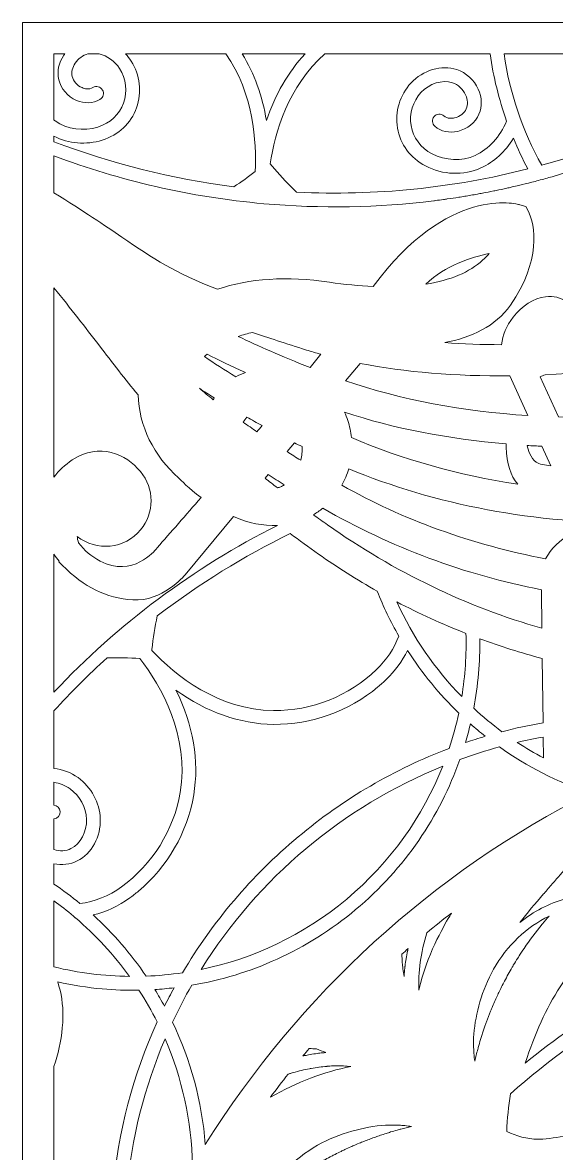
# Model space of a CAD drawing. Header units: millimetres. Extents: x -131 to 670, y -112 to 1620.
# Drawn here: x 284.9 to 387.1, y 1403.3 to 1619.6 of the extents above; entities that cross this region are included whole.
import ezdxf

# ---------------------------------------------------------------- set-up
doc = ezdxf.new("R2010")
doc.units = ezdxf.units.MM
doc.header["$MEASUREMENT"] = 0
doc.layers.add('Layer 3', color=7, linetype='Continuous')

msp = doc.modelspace()

# ---------------------------------------------------------------- linework, layer by layer
at = {"layer": 'Layer 3', "lineweight": 0}
msp.add_lwpolyline([(284.88, 1619.63), (284.88, 1058.4), (670.17, 1058.4), (670.17, 1619.63), (284.88, 1619.63)], dxfattribs=at)
for points, knots in [([(543.65, 1613.63), (543.65, 1613.63), (543.65, 1604.48), (543.65, 1604.48), (533.64, 1603.58), (522.19, 1601.48), (510.41, 1598.38), (509.46, 1600.77), (507.43, 1602.19), (505.34, 1603.37), (504.16, 1604.03), (503.3, 1604.73), (502.75, 1605.48), (502.43, 1605.89), (502.22, 1606.29), (502.12, 1606.71), (502.12, 1606.71), (501.74, 1608.23), (501.74, 1608.23), (501.74, 1608.23), (497.54, 1608.23), (497.54, 1608.23), (497.54, 1608.23), (497.54, 1594.63), (497.54, 1594.63), (483.61, 1590.16), (470.8, 1584.67), (461.27, 1579.1), (461.27, 1579.1), (450.64, 1597.41), (450.64, 1597.41), (450.64, 1597.41), (449.32, 1599.74), (449.32, 1599.74), (449.32, 1599.74), (448.6, 1600.95), (448.6, 1600.95), (448.6, 1600.95), (448.6, 1600.94), (448.6, 1600.94), (448.6, 1600.94), (444.49, 1608.09), (444.49, 1608.09), (444.49, 1608.09), (410.94, 1570.44), (410.94, 1570.44), (410.94, 1570.44), (415.07, 1563.34), (415.07, 1563.34), (415.07, 1563.34), (415.06, 1563.34), (415.06, 1563.34), (415.06, 1563.34), (415.86, 1561.96), (415.86, 1561.96), (407.59, 1560.24), (399.09, 1559.06), (390.53, 1558.46), (391.69, 1561.53), (391.16, 1564.56), (389.04, 1566.18), (387.93, 1567.04), (386.52, 1567.39), (384.97, 1567.18), (382.74, 1566.89), (380.42, 1565.42), (378.76, 1563.26), (377.52, 1561.65), (376.74, 1559.78), (376.56, 1557.99), (372.82, 1558.01), (369.19, 1558.15), (365.68, 1558.39), (370.75, 1559.36), (375.41, 1561.48), (378.26, 1565.57), (384.1, 1573.95), (383.1, 1580.92), (381.6, 1583.71), (381.6, 1583.71), (381.2, 1584.45), (381.2, 1584.45), (381.2, 1584.45), (380.05, 1584.78), (380.05, 1584.78), (379.49, 1584.95), (366.34, 1588.55), (351.96, 1569.12), (349.33, 1569.24), (346.53, 1569.52), (343.63, 1569.95), (335.55, 1571.14), (328.15, 1570.68), (322.18, 1568.6), (313.89, 1571.78), (310.1, 1574.35), (303.88, 1578.58), (300.61, 1580.81), (296.56, 1583.56), (290.88, 1587.04), (290.88, 1587.04), (290.88, 1594.12), (290.88, 1594.12), (303.5, 1589.38), (316.95, 1586.24), (331.03, 1584.98), (342.09, 1584), (352.98, 1584.22), (363.57, 1585.53), (363.67, 1585.55), (363.78, 1585.56), (363.89, 1585.57), (364.41, 1585.64), (364.93, 1585.71), (365.45, 1585.78), (365.69, 1585.81), (365.93, 1585.85), (366.17, 1585.88), (366.9, 1585.99), (367.64, 1586.1), (368.37, 1586.21), (368.75, 1586.27), (369.14, 1586.33), (369.53, 1586.4), (369.9, 1586.46), (370.28, 1586.52), (370.65, 1586.59), (371.08, 1586.66), (371.51, 1586.74), (371.94, 1586.82), (372.26, 1586.87), (372.57, 1586.93), (372.89, 1586.99), (373.62, 1587.13), (374.35, 1587.27), (375.08, 1587.42), (375.22, 1587.45), (375.36, 1587.48), (375.5, 1587.51), (376.19, 1587.65), (376.87, 1587.79), (377.55, 1587.94), (377.7, 1587.98), (377.84, 1588.01), (377.99, 1588.04), (379.66, 1588.42), (381.32, 1588.82), (382.97, 1589.25), (382.97, 1589.25), (382.97, 1589.25), (382.97, 1589.25), (383.86, 1589.48), (384.75, 1589.72), (385.63, 1589.96), (385.63, 1589.97), (385.62, 1589.97), (385.62, 1589.97), (388.87, 1590.88), (392.08, 1591.91), (395.26, 1593.03), (395.26, 1593.02), (395.26, 1593.01), (395.26, 1593.01), (396.12, 1593.31), (396.99, 1593.62), (397.85, 1593.94), (397.84, 1593.95), (397.84, 1593.96), (397.84, 1593.97), (410.68, 1598.79), (422.9, 1605.37), (434.19, 1613.63), (434.19, 1613.63), (543.65, 1613.63), (543.65, 1613.63)], [0, 0, 0, 0, 1, 1, 1, 2, 2, 2, 3, 3, 3, 4, 4, 4, 5, 5, 5, 6, 6, 6, 7, 7, 7, 8, 8, 8, 9, 9, 9, 10, 10, 10, 11, 11, 11, 12, 12, 12, 13, 13, 13, 14, 14, 14, 15, 15, 15, 16, 16, 16, 17, 17, 17, 18, 18, 18, 19, 19, 19, 20, 20, 20, 21, 21, 21, 22, 22, 22, 23, 23, 23, 24, 24, 24, 25, 25, 25, 26, 26, 26, 27, 27, 27, 28, 28, 28, 29, 29, 29, 30, 30, 30, 31, 31, 31, 32, 32, 32, 33, 33, 33, 34, 34, 34, 35, 35, 35, 36, 36, 36, 37, 37, 37, 38, 38, 38, 39, 39, 39, 40, 40, 40, 41, 41, 41, 42, 42, 42, 43, 43, 43, 44, 44, 44, 45, 45, 45, 46, 46, 46, 47, 47, 47, 48, 48, 48, 49, 49, 49, 50, 50, 50, 51, 51, 51, 52, 52, 52, 53, 53, 53, 54, 54, 54, 55, 55, 55, 56, 56, 56, 57, 57, 57, 58, 58, 58, 58]), ([(329.39, 1591.12), (328.07, 1590.1), (326.72, 1589.14), (325.33, 1588.23), (313.41, 1589.75), (301.87, 1592.65), (290.88, 1596.83), (290.88, 1596.83), (290.88, 1597.89), (290.88, 1597.89), (293.66, 1596.47), (297.07, 1596.16), (300.1, 1597.13), (303.27, 1598.15), (305.61, 1600.35), (306.69, 1603.34), (307.73, 1606.25), (307.35, 1609.66), (305.68, 1612.26), (305.36, 1612.76), (305, 1613.21), (304.6, 1613.63), (304.6, 1613.63), (323.77, 1613.63), (323.77, 1613.63), (329.13, 1606.03), (329.69, 1596.83), (329.39, 1591.12)], [0, 0, 0, 0, 1, 1, 1, 2, 2, 2, 3, 3, 3, 4, 4, 4, 5, 5, 5, 6, 6, 6, 7, 7, 7, 8, 8, 8, 9, 9, 9, 9]), ([(292.96, 1613.63), (292.9, 1613.55), (292.83, 1613.47), (292.78, 1613.39), (291.78, 1611.95), (291.43, 1610.28), (291.8, 1608.7), (292.18, 1607.01), (293.49, 1605.49), (295.21, 1604.75), (296.74, 1604.09), (298.37, 1604.15), (299.69, 1604.92), (300.32, 1605.29), (300.53, 1606.1), (300.16, 1606.73), (299.79, 1607.36), (298.98, 1607.57), (298.35, 1607.2), (297.56, 1606.74), (296.7, 1606.99), (296.26, 1607.18), (295.33, 1607.58), (294.57, 1608.43), (294.38, 1609.29), (294.18, 1610.14), (294.39, 1611.06), (294.95, 1611.89), (295.54, 1612.73), (296.44, 1613.37), (297.38, 1613.63), (297.38, 1613.63), (299.56, 1613.63), (299.56, 1613.63), (301.07, 1613.28), (302.53, 1612.26), (303.45, 1610.83), (304.68, 1608.91), (304.97, 1606.38), (304.2, 1604.24), (303.4, 1602.04), (301.66, 1600.41), (299.29, 1599.65), (296.55, 1598.78), (293.42, 1599.22), (291.13, 1600.81), (291.04, 1600.87), (290.96, 1600.94), (290.88, 1601), (290.88, 1601), (290.88, 1613.63), (290.88, 1613.63), (290.88, 1613.63), (292.96, 1613.63), (292.96, 1613.63)], [0, 0, 0, 0, 1, 1, 1, 2, 2, 2, 3, 3, 3, 4, 4, 4, 5, 5, 5, 6, 6, 6, 7, 7, 7, 8, 8, 8, 9, 9, 9, 10, 10, 10, 11, 11, 11, 12, 12, 12, 13, 13, 13, 14, 14, 14, 15, 15, 15, 16, 16, 16, 17, 17, 17, 18, 18, 18, 18]), ([(338.95, 1613.63), (335.72, 1610.17), (333.21, 1605.85), (331.54, 1600.87), (330.77, 1605.61), (329.21, 1609.92), (326.93, 1613.63), (326.93, 1613.63), (338.95, 1613.63), (338.95, 1613.63)], [0, 0, 0, 0, 1, 1, 1, 2, 2, 2, 3, 3, 3, 3]), ([(342.73, 1613.63), (342.73, 1613.63), (374.36, 1613.63), (374.36, 1613.63), (374.99, 1609.24), (376.05, 1604.94), (377.53, 1600.79), (376.29, 1597.82), (374.1, 1595.4), (371.5, 1594.22), (368.96, 1593.06), (365.8, 1593.18), (363.26, 1594.52), (361.06, 1595.69), (359.63, 1597.6), (359.24, 1599.91), (358.86, 1602.16), (359.59, 1604.59), (361.14, 1606.26), (362.75, 1607.99), (365.23, 1608.75), (367.18, 1608.11), (368.24, 1607.77), (369.2, 1606.88), (369.69, 1605.79), (370.1, 1604.88), (370.14, 1603.94), (369.8, 1603.13), (369.45, 1602.32), (368.56, 1601.62), (367.57, 1601.39), (367.1, 1601.28), (366.22, 1601.19), (365.52, 1601.79), (364.96, 1602.26), (364.13, 1602.2), (363.65, 1601.64), (363.18, 1601.09), (363.24, 1600.25), (363.8, 1599.78), (364.96, 1598.79), (366.55, 1598.44), (368.17, 1598.82), (370, 1599.24), (371.55, 1600.5), (372.23, 1602.1), (372.87, 1603.59), (372.82, 1605.29), (372.1, 1606.89), (371.3, 1608.65), (369.77, 1610.05), (368, 1610.63), (365.06, 1611.59), (361.52, 1610.56), (359.21, 1608.06), (357.1, 1605.8), (356.12, 1602.51), (356.63, 1599.46), (357.16, 1596.33), (359.08, 1593.75), (362.02, 1592.19), (365.27, 1590.46), (369.32, 1590.32), (372.59, 1591.81), (375.13, 1592.96), (377.28, 1594.96), (378.82, 1597.49), (379.65, 1595.5), (380.58, 1593.55), (381.61, 1591.64), (367.31, 1587.98), (352.42, 1586.45), (337.33, 1587.18), (335.85, 1588.58), (334.44, 1590.06), (333.11, 1591.63), (333.11, 1591.63), (332.28, 1592.59), (332.28, 1592.59), (333.18, 1598.59), (335.71, 1607.45), (342.73, 1613.63)], [0, 0, 0, 0, 1, 1, 1, 2, 2, 2, 3, 3, 3, 4, 4, 4, 5, 5, 5, 6, 6, 6, 7, 7, 7, 8, 8, 8, 9, 9, 9, 10, 10, 10, 11, 11, 11, 12, 12, 12, 13, 13, 13, 14, 14, 14, 15, 15, 15, 16, 16, 16, 17, 17, 17, 18, 18, 18, 19, 19, 19, 20, 20, 20, 21, 21, 21, 22, 22, 22, 23, 23, 23, 24, 24, 24, 25, 25, 25, 26, 26, 26, 27, 27, 27, 27]), ([(390.33, 1613.63), (392.73, 1608.01), (394.33, 1602), (395.02, 1595.76), (391.47, 1594.48), (387.88, 1593.34), (384.24, 1592.34), (380.57, 1598.97), (378.14, 1606.16), (377.03, 1613.63), (377.03, 1613.63), (390.33, 1613.63), (390.33, 1613.63)], [0, 0, 0, 0, 1, 1, 1, 2, 2, 2, 3, 3, 3, 4, 4, 4, 4]), ([(362.06, 1569.58), (365.75, 1573.16), (370.84, 1574.76), (374.2, 1575.46), (373.82, 1575), (373.4, 1574.56), (372.94, 1574.15), (370.42, 1571.86), (366.77, 1570.33), (362.06, 1569.58)], [0, 0, 0, 0, 1, 1, 1, 2, 2, 2, 3, 3, 3, 3]), ([(319.03, 1528.77), (316.14, 1525.42), (313.19, 1522.03), (310.64, 1519.14), (310.64, 1519.14), (310.43, 1518.89), (310.43, 1518.89), (310.25, 1518.66), (305.94, 1513.31), (299.71, 1516.6), (298.03, 1517.48), (296.64, 1518.65), (295.59, 1520.06), (295.44, 1520.49), (295.35, 1520.91), (295.32, 1521.32), (299.02, 1518.36), (304.44, 1518.91), (307.47, 1522.57), (310.15, 1525.81), (310.13, 1530.49), (307.43, 1533.71), (304.76, 1537.14), (299.54, 1539.3), (294.39, 1535.95), (292.98, 1535.03), (291.8, 1533.92), (290.88, 1532.66), (290.88, 1532.66), (290.88, 1568.9), (290.88, 1568.9), (294.17, 1564.81), (296.93, 1561.22), (299.47, 1557.94), (302.16, 1554.43), (304.51, 1551.39), (306.98, 1548.4), (307.15, 1542.48), (309.97, 1536.71), (314.74, 1532.51), (315.12, 1532.11), (316.69, 1530.51), (319.03, 1528.77)], [0, 0, 0, 0, 1, 1, 1, 2, 2, 2, 3, 3, 3, 4, 4, 4, 5, 5, 5, 6, 6, 6, 7, 7, 7, 8, 8, 8, 9, 9, 9, 10, 10, 10, 11, 11, 11, 12, 12, 12, 13, 13, 13, 14, 14, 14, 14]), ([(535.56, 1549.51), (535.41, 1550.48), (535.05, 1551.37), (534.48, 1552.12), (532, 1555.42), (526.52, 1555.35), (522.02, 1551.96), (520.51, 1550.83), (519.29, 1549.44), (518.45, 1547.93), (515.9, 1547.55), (513.34, 1547.11), (510.81, 1546.61), (510.62, 1547.23), (510.33, 1547.79), (509.95, 1548.3), (507.47, 1551.6), (501.99, 1551.52), (497.49, 1548.14), (495.29, 1546.48), (493.69, 1544.28), (493.04, 1542.03), (482.65, 1538.69), (472.93, 1534.37), (464.12, 1529.18), (446.09, 1518.54), (424.6, 1513.63), (401.89, 1514.93), (402.65, 1516.81), (402.61, 1518.7), (401.74, 1520.29), (399.82, 1523.77), (394.61, 1524.45), (389.87, 1521.85), (387.7, 1520.65), (385.97, 1518.93), (385, 1517.02), (371.01, 1519.68), (357.56, 1524.53), (346, 1531.11), (346.55, 1532.11), (346.99, 1533.17), (347.31, 1534.27), (363.69, 1527.38), (383.29, 1523.7), (402.71, 1523.89), (425.87, 1524.13), (447.55, 1529.85), (465.42, 1540.42), (482.6, 1550.6), (504.26, 1557.83), (526.39, 1560.77), (544.11, 1563.13), (561.15, 1562.66), (576.52, 1559.46), (575.99, 1559.07), (575.48, 1558.59), (575, 1558.03), (573.01, 1555.68), (572.49, 1552.84), (573.84, 1551.69), (575, 1550.7), (577.14, 1551.26), (578.98, 1552.89), (578.98, 1552.89), (582.56, 1549.85), (582.56, 1549.85), (580.18, 1547.09), (578.54, 1545.28), (577.99, 1544.87), (564.64, 1548.47), (550.26, 1550.06), (535.56, 1549.51)], [0, 0, 0, 0, 1, 1, 1, 2, 2, 2, 3, 3, 3, 4, 4, 4, 5, 5, 5, 6, 6, 6, 7, 7, 7, 8, 8, 8, 9, 9, 9, 10, 10, 10, 11, 11, 11, 12, 12, 12, 13, 13, 13, 14, 14, 14, 15, 15, 15, 16, 16, 16, 17, 17, 17, 18, 18, 18, 19, 19, 19, 20, 20, 20, 21, 21, 21, 22, 22, 22, 23, 23, 23, 24, 24, 24, 24]), ([(339.91, 1553.61), (334.39, 1555.82), (329.95, 1557.74), (326.17, 1559.57), (327.06, 1559.89), (327.97, 1560.14), (328.9, 1560.34), (331.84, 1559.34), (335.22, 1558.24), (339.23, 1556.98), (340.11, 1556.7), (341.03, 1556.43), (341.97, 1556.17), (341.29, 1555.32), (340.6, 1554.47), (339.91, 1553.61)], [0, 0, 0, 0, 1, 1, 1, 2, 2, 2, 3, 3, 3, 4, 4, 4, 5, 5, 5, 5]), ([(327.52, 1552.68), (326.92, 1552.47), (326.3, 1552.2), (325.68, 1551.86), (323.5, 1553.18), (321.53, 1554.46), (319.7, 1555.73), (319.86, 1555.89), (320.04, 1556.04), (320.21, 1556.19), (322.39, 1555.06), (324.8, 1553.9), (327.52, 1552.68)], [0, 0, 0, 0, 1, 1, 1, 2, 2, 2, 3, 3, 3, 4, 4, 4, 4]), ([(424.12, 1547.73), (412.22, 1545.08), (399.88, 1543.89), (387.43, 1544.19), (387.43, 1544.19), (383.94, 1551.87), (383.94, 1551.87), (384.27, 1551.97), (384.59, 1552.1), (384.91, 1552.25), (396.17, 1552.8), (407.57, 1554.35), (418.82, 1556.87), (418.82, 1556.87), (424.12, 1547.73), (424.12, 1547.73)], [0, 0, 0, 0, 1, 1, 1, 2, 2, 2, 3, 3, 3, 4, 4, 4, 5, 5, 5, 5]), ([(346.7, 1551.07), (346.7, 1551.07), (349.47, 1554.42), (349.47, 1554.42), (358.13, 1552.72), (367.78, 1551.92), (378.17, 1552.05), (378.17, 1552.05), (381.62, 1544.44), (381.62, 1544.44), (369.27, 1545.21), (357.26, 1547.49), (346.7, 1551.07)], [0, 0, 0, 0, 1, 1, 1, 2, 2, 2, 3, 3, 3, 4, 4, 4, 4]), ([(321.57, 1547.81), (321.51, 1547.69), (321.44, 1547.58), (321.38, 1547.46), (320.46, 1548.19), (319.58, 1548.92), (318.71, 1549.65), (319.63, 1549.04), (320.58, 1548.43), (321.57, 1547.81)], [0, 0, 0, 0, 1, 1, 1, 2, 2, 2, 3, 3, 3, 3]), ([(377.44, 1539), (377.44, 1539), (377.46, 1538.36), (377.46, 1538.36), (377.57, 1535.25), (378.29, 1532.93), (379.65, 1531.31), (368.29, 1533.03), (357.41, 1536.07), (347.84, 1540.24), (347.78, 1540.78), (347.69, 1541.32), (347.58, 1541.84), (347.34, 1542.98), (346.97, 1544.06), (346.49, 1545.07), (355.82, 1542.01), (366.36, 1539.95), (377.44, 1539)], [0, 0, 0, 0, 1, 1, 1, 2, 2, 2, 3, 3, 3, 4, 4, 4, 5, 5, 5, 6, 6, 6, 6]), ([(327.12, 1543.15), (327.31, 1543.49), (327.54, 1543.81), (327.81, 1544.12), (328.74, 1543.6), (329.72, 1543.06), (330.73, 1542.51), (330.4, 1542.11), (330.07, 1541.72), (329.74, 1541.33), (328.84, 1541.94), (327.96, 1542.56), (327.12, 1543.15)], [0, 0, 0, 0, 1, 1, 1, 2, 2, 2, 3, 3, 3, 4, 4, 4, 4]), ([(335.49, 1537.53), (335.49, 1537.53), (336.91, 1539.24), (336.91, 1539.24), (337.39, 1538.99), (337.88, 1538.74), (338.37, 1538.49), (338.44, 1537.62), (338.35, 1536.74), (338.12, 1535.87), (337.22, 1536.43), (336.34, 1536.99), (335.49, 1537.53)], [0, 0, 0, 0, 1, 1, 1, 2, 2, 2, 3, 3, 3, 4, 4, 4, 4]), ([(384.29, 1538.57), (384.29, 1538.57), (385.98, 1534.83), (385.98, 1534.83), (384.89, 1534.96), (383.73, 1535.12), (383.18, 1535.51), (382.16, 1536.22), (381.6, 1537.99), (381.44, 1538.71), (382.39, 1538.66), (383.34, 1538.61), (384.29, 1538.57)], [0, 0, 0, 0, 1, 1, 1, 2, 2, 2, 3, 3, 3, 4, 4, 4, 4]), ([(334.29, 1530.78), (334.09, 1530.71), (333.87, 1530.66), (333.65, 1530.61), (332.84, 1531.23), (332.06, 1531.85), (331.3, 1532.46), (331.3, 1532.46), (331.87, 1533.15), (331.87, 1533.15), (332.86, 1532.5), (333.9, 1531.84), (334.97, 1531.16), (334.75, 1531.02), (334.53, 1530.89), (334.29, 1530.78)], [0, 0, 0, 0, 1, 1, 1, 2, 2, 2, 3, 3, 3, 4, 4, 4, 5, 5, 5, 5]), ([(343.24, 1523.53), (342.33, 1524.17), (341.43, 1524.82), (340.54, 1525.45), (341.16, 1525.82), (341.76, 1526.24), (342.32, 1526.7), (355.24, 1519.27), (369.68, 1513.89), (384.18, 1511.11), (384.18, 1511.11), (384.28, 1503.75), (384.28, 1503.75), (370.09, 1507.74), (355.93, 1514.56), (343.24, 1523.53)], [0, 0, 0, 0, 1, 1, 1, 2, 2, 2, 3, 3, 3, 4, 4, 4, 5, 5, 5, 5]), ([(292.47, 1515.8), (296.74, 1511.52), (300.78, 1509.54), (306, 1509.17), (311.54, 1508.79), (315.8, 1513.74), (315.99, 1513.96), (315.99, 1513.96), (325.22, 1525.12), (325.22, 1525.12), (328.12, 1523.86), (330.94, 1523.29), (333.64, 1523.41), (317.61, 1515.36), (303.13, 1504.54), (290.88, 1491.52), (290.88, 1491.52), (290.88, 1517.9), (290.88, 1517.9), (291.18, 1517.44), (291.51, 1516.99), (291.87, 1516.55), (291.87, 1516.55), (291.8, 1516.47), (291.8, 1516.47), (291.8, 1516.47), (292.47, 1515.8), (292.47, 1515.8)], [0, 0, 0, 0, 1, 1, 1, 2, 2, 2, 3, 3, 3, 4, 4, 4, 5, 5, 5, 6, 6, 6, 7, 7, 7, 8, 8, 8, 9, 9, 9, 9]), ([(336.1, 1521.85), (337.83, 1520.58), (339.64, 1519.27), (341.53, 1517.93), (345.11, 1515.39), (348.87, 1513.02), (352.76, 1510.83), (353.94, 1507.86), (355.32, 1505), (356.89, 1502.25), (356.03, 1499.92), (354.58, 1497.71), (352.62, 1495.82), (347.38, 1490.77), (340.2, 1487.92), (332.92, 1488), (322.29, 1488.11), (314.18, 1494.66), (309.62, 1499.5), (309.62, 1499.5), (309.64, 1499.68), (309.64, 1499.68), (309.87, 1501.85), (310.21, 1503.99), (310.65, 1506.09), (318.67, 1512.24), (327.2, 1517.5), (336.1, 1521.85)], [0, 0, 0, 0, 1, 1, 1, 2, 2, 2, 3, 3, 3, 4, 4, 4, 5, 5, 5, 6, 6, 6, 7, 7, 7, 8, 8, 8, 9, 9, 9, 9]), ([(368.95, 1490.65), (363.81, 1495.92), (359.58, 1502.06), (356.5, 1508.79), (360.78, 1506.55), (365.21, 1504.54), (369.74, 1502.76), (369.86, 1498.71), (369.6, 1494.65), (368.95, 1490.65)], [0, 0, 0, 0, 1, 1, 1, 2, 2, 2, 3, 3, 3, 3]), ([(376.64, 1483.95), (374.76, 1485.34), (372.95, 1486.84), (371.24, 1488.42), (372.07, 1492.81), (372.46, 1497.28), (372.4, 1501.74), (376.33, 1500.29), (380.32, 1499.02), (384.35, 1497.94), (384.35, 1497.94), (384.51, 1485.64), (384.51, 1485.64), (381.86, 1485.18), (379.24, 1484.62), (376.64, 1483.95)], [0, 0, 0, 0, 1, 1, 1, 2, 2, 2, 3, 3, 3, 4, 4, 4, 5, 5, 5, 5]), ([(298.39, 1448.87), (300.83, 1449.47), (303.21, 1450.56), (305.38, 1452.13), (305.96, 1452.54), (306.51, 1452.97), (307.05, 1453.43), (312.61, 1458.07), (316.43, 1464.68), (317.63, 1471.84), (318.73, 1478.36), (317.53, 1485.25), (314.23, 1491.91), (320.07, 1487.71), (326.46, 1485.42), (332.89, 1485.35), (340.16, 1485.27), (347.33, 1487.86), (352.89, 1492.51), (353.43, 1492.96), (353.95, 1493.43), (354.46, 1493.92), (356.18, 1495.58), (357.57, 1497.47), (358.57, 1499.48), (361.36, 1495.12), (364.65, 1491.11), (368.36, 1487.51), (367.87, 1485.22), (367.25, 1482.96), (366.51, 1480.73), (356.13, 1476.81), (346.37, 1471.14), (337.6, 1463.81), (328.67, 1456.35), (321.25, 1447.56), (315.51, 1437.82), (313.19, 1437.48), (310.86, 1437.25), (308.53, 1437.16), (305.62, 1441.44), (302.21, 1445.37), (298.39, 1448.87)], [0, 0, 0, 0, 1, 1, 1, 2, 2, 2, 3, 3, 3, 4, 4, 4, 5, 5, 5, 6, 6, 6, 7, 7, 7, 8, 8, 8, 9, 9, 9, 10, 10, 10, 11, 11, 11, 12, 12, 12, 13, 13, 13, 14, 14, 14, 14]), ([(295.34, 1459.23), (298.1, 1460.63), (299.88, 1463.86), (299.75, 1467.26), (299.64, 1470.34), (298.01, 1473.37), (295.49, 1475.16), (294.09, 1476.15), (292.52, 1476.74), (290.88, 1476.93), (290.88, 1476.93), (290.88, 1487.93), (290.88, 1487.93), (294.09, 1491.45), (297.47, 1494.83), (301.04, 1498.07), (303.13, 1498.13), (305.23, 1498.09), (307.33, 1497.93), (311.34, 1492.7), (316.87, 1483.21), (315.03, 1472.28), (313.81, 1465.1), (309.73, 1458.54), (303.83, 1454.28), (301.36, 1452.49), (298.61, 1451.4), (295.85, 1451.07), (294.26, 1452.39), (292.6, 1453.64), (290.88, 1454.8), (290.88, 1454.8), (290.88, 1458.67), (290.88, 1458.67), (292.4, 1458.36), (294.01, 1458.55), (295.34, 1459.23)], [0, 0, 0, 0, 1, 1, 1, 2, 2, 2, 3, 3, 3, 4, 4, 4, 5, 5, 5, 6, 6, 6, 7, 7, 7, 8, 8, 8, 9, 9, 9, 10, 10, 10, 11, 11, 11, 12, 12, 12, 12]), ([(370.6, 1485.43), (371.53, 1484.62), (372.48, 1483.82), (373.45, 1483.06), (372.17, 1482.68), (370.9, 1482.28), (369.64, 1481.85), (369.99, 1483.04), (370.32, 1484.23), (370.6, 1485.43)], [0, 0, 0, 0, 1, 1, 1, 2, 2, 2, 3, 3, 3, 3]), ([(379.58, 1481.9), (381.22, 1482.28), (382.88, 1482.62), (384.55, 1482.92), (384.55, 1482.92), (384.6, 1478.92), (384.6, 1478.92), (382.88, 1479.84), (381.2, 1480.83), (379.58, 1481.9)], [0, 0, 0, 0, 1, 1, 1, 2, 2, 2, 3, 3, 3, 3]), ([(393.52, 1472.22), (363.27, 1456.88), (337.95, 1433.78), (319.85, 1404.96), (319.21, 1413.24), (317.03, 1421.16), (313.58, 1428.39), (314.7, 1430.79), (315.93, 1433.13), (317.24, 1435.42), (328.44, 1437.32), (339.3, 1442.1), (348.63, 1449.9), (358.07, 1457.8), (364.75, 1467.78), (368.58, 1478.61), (371.07, 1479.52), (373.59, 1480.33), (376.16, 1481.03), (381.41, 1477.3), (387.25, 1474.31), (393.52, 1472.22)], [0, 0, 0, 0, 1, 1, 1, 2, 2, 2, 3, 3, 3, 4, 4, 4, 5, 5, 5, 6, 6, 6, 7, 7, 7, 7]), ([(365.29, 1477.35), (361.52, 1467.78), (355.37, 1458.99), (346.93, 1451.93), (338.6, 1444.97), (329.01, 1440.51), (319.06, 1438.45), (329.96, 1455.94), (346.2, 1469.61), (365.29, 1477.35)], [0, 0, 0, 0, 1, 1, 1, 2, 2, 2, 3, 3, 3, 3]), ([(290.88, 1469.87), (290.88, 1469.87), (290.88, 1474.26), (290.88, 1474.26), (291.98, 1474.09), (293.02, 1473.67), (293.96, 1473), (295.82, 1471.68), (297.03, 1469.44), (297.11, 1467.16), (297.19, 1464.81), (295.97, 1462.51), (294.14, 1461.58), (293.2, 1461.1), (291.96, 1461.04), (290.88, 1461.4), (290.88, 1461.4), (290.88, 1467.24), (290.88, 1467.24), (291.59, 1467.31), (292.12, 1467.94), (292.07, 1468.66), (292.02, 1469.3), (291.5, 1469.8), (290.88, 1469.87)], [0, 0, 0, 0, 1, 1, 1, 2, 2, 2, 3, 3, 3, 4, 4, 4, 5, 5, 5, 6, 6, 6, 7, 7, 7, 8, 8, 8, 8]), ([(397.08, 1458.95), (397.08, 1458.95), (397.08, 1458.95), (397.08, 1458.94), (396.26, 1458.36), (395.44, 1457.77), (394.64, 1457.15), (394.57, 1457.09), (394.5, 1457.03), (394.42, 1456.97), (394.1, 1456.72), (393.77, 1456.46), (393.45, 1456.2), (393.04, 1455.87), (392.64, 1455.54), (392.24, 1455.2), (391.63, 1454.68), (391.03, 1454.15), (390.45, 1453.6), (389.87, 1453.07), (389.3, 1452.52), (388.74, 1451.97), (388.74, 1451.97), (388.73, 1451.96), (388.73, 1451.96), (385.65, 1451.1), (382.7, 1449.56), (380.08, 1447.46), (380.08, 1447.46), (380.08, 1447.46), (380.08, 1447.46), (381.46, 1449.24), (383, 1451.06), (384.61, 1452.92), (384.61, 1452.92), (384.69, 1453.01), (384.69, 1453.01), (385.21, 1453.61), (385.74, 1454.21), (386.27, 1454.82), (386.27, 1454.83), (386.28, 1454.84), (386.28, 1454.84), (386.82, 1455.46), (387.36, 1456.08), (387.9, 1456.7), (388.01, 1456.83), (388.11, 1456.95), (388.22, 1457.07), (388.8, 1457.74), (389.37, 1458.41), (389.94, 1459.08), (392.32, 1459.42), (394.74, 1459.38), (397.08, 1458.95)], [0, 0, 0, 0, 1, 1, 1, 2, 2, 2, 3, 3, 3, 4, 4, 4, 5, 5, 5, 6, 6, 6, 7, 7, 7, 8, 8, 8, 9, 9, 9, 10, 10, 10, 11, 11, 11, 12, 12, 12, 13, 13, 13, 14, 14, 14, 15, 15, 15, 16, 16, 16, 17, 17, 17, 18, 18, 18, 18]), ([(294.62, 1448.67), (294.71, 1448.56), (294.81, 1448.45), (294.91, 1448.34), (294.94, 1448.34), (294.96, 1448.35), (294.99, 1448.35), (298.87, 1445.03), (302.35, 1441.25), (305.33, 1437.12), (300.47, 1437.18), (295.61, 1437.79), (290.88, 1438.94), (290.88, 1438.94), (290.88, 1451.58), (290.88, 1451.58), (292.16, 1450.65), (293.41, 1449.68), (294.62, 1448.67)], [0, 0, 0, 0, 1, 1, 1, 2, 2, 2, 3, 3, 3, 4, 4, 4, 5, 5, 5, 6, 6, 6, 6]), ([(362.26, 1445.47), (363.82, 1446.76), (365.39, 1448.02), (366.99, 1449.25), (366.87, 1449.05), (366.75, 1448.86), (366.63, 1448.66), (365.27, 1446.35), (362.34, 1441.38), (360.72, 1434.47), (360.59, 1437.88), (361.06, 1441.66), (362.26, 1445.47)], [0, 0, 0, 0, 1, 1, 1, 2, 2, 2, 3, 3, 3, 4, 4, 4, 4]), ([(385.65, 1448.67), (385.65, 1448.67), (385.65, 1448.67), (385.65, 1448.67), (385.22, 1448.19), (384.81, 1447.7), (384.4, 1447.2), (384.38, 1447.18), (384.36, 1447.15), (384.34, 1447.13), (383.12, 1445.63), (381.96, 1444.08), (380.87, 1442.48), (380.87, 1442.48), (380.87, 1442.47), (380.86, 1442.47), (380.54, 1441.99), (380.23, 1441.51), (379.92, 1441.03), (379.83, 1440.89), (379.75, 1440.76), (379.66, 1440.63), (379.37, 1440.16), (379.09, 1439.7), (378.81, 1439.24), (378.74, 1439.11), (378.66, 1438.98), (378.59, 1438.86), (378.08, 1437.98), (377.59, 1437.1), (377.12, 1436.2), (377.03, 1436.03), (376.94, 1435.85), (376.85, 1435.68), (376.65, 1435.3), (376.46, 1434.91), (376.28, 1434.53), (376.13, 1434.22), (375.98, 1433.91), (375.83, 1433.6), (375.67, 1433.25), (375.51, 1432.89), (375.35, 1432.53), (375.18, 1432.15), (375.01, 1431.77), (374.85, 1431.39), (374.72, 1431.08), (374.59, 1430.78), (374.47, 1430.47), (374.2, 1429.8), (373.94, 1429.13), (373.69, 1428.45), (373.61, 1428.23), (373.53, 1428), (373.45, 1427.78), (373.27, 1427.26), (373.09, 1426.75), (372.92, 1426.23), (372.83, 1425.97), (372.75, 1425.7), (372.67, 1425.44), (372.51, 1424.92), (372.35, 1424.4), (372.2, 1423.88), (372.14, 1423.65), (372.07, 1423.41), (372, 1423.18), (371.8, 1422.43), (371.6, 1421.67), (371.42, 1420.91), (371.42, 1420.92), (371.42, 1420.93), (371.42, 1420.94), (371.37, 1421.36), (371.32, 1421.78), (371.29, 1422.2), (371.29, 1422.25), (371.28, 1422.3), (371.28, 1422.35), (371.25, 1422.73), (371.23, 1423.11), (371.21, 1423.49), (371.21, 1423.51), (371.21, 1423.52), (371.21, 1423.54), (371.18, 1424.38), (371.19, 1425.22), (371.23, 1426.06), (371.23, 1426.06), (371.23, 1426.06), (371.23, 1426.06), (371.64, 1430.07), (372.73, 1434.4), (375.03, 1438.49), (377.56, 1443.01), (381.36, 1446.57), (385.65, 1448.67)], [0, 0, 0, 0, 1, 1, 1, 2, 2, 2, 3, 3, 3, 4, 4, 4, 5, 5, 5, 6, 6, 6, 7, 7, 7, 8, 8, 8, 9, 9, 9, 10, 10, 10, 11, 11, 11, 12, 12, 12, 13, 13, 13, 14, 14, 14, 15, 15, 15, 16, 16, 16, 17, 17, 17, 18, 18, 18, 19, 19, 19, 20, 20, 20, 21, 21, 21, 22, 22, 22, 23, 23, 23, 24, 24, 24, 25, 25, 25, 26, 26, 26, 27, 27, 27, 28, 28, 28, 29, 29, 29, 30, 30, 30, 31, 31, 31, 32, 32, 32, 32]), ([(398.43, 1443.19), (398.67, 1443.2), (398.92, 1443.2), (399.17, 1443.18), (401.12, 1443.08), (402.86, 1442.04), (403.6, 1440.53), (404.12, 1439.47), (404.14, 1438.14), (403.65, 1437.07), (403.15, 1435.99), (402.14, 1435.14), (400.99, 1434.84), (400.71, 1434.77), (400.43, 1434.73), (400.15, 1434.72), (399.31, 1434.7), (398.49, 1434.97), (397.91, 1435.47), (397.13, 1436.15), (396.81, 1437.32), (397.16, 1438.2), (397.47, 1438.97), (398.29, 1439.53), (399.12, 1439.53), (399.58, 1439.53), (400, 1439.37), (400.26, 1439.1), (400.48, 1438.85), (400.6, 1438.42), (400.42, 1438.2), (400.08, 1437.77), (400.14, 1437.15), (400.56, 1436.8), (400.72, 1436.67), (400.91, 1436.6), (401.1, 1436.58), (401.42, 1436.55), (401.74, 1436.68), (401.96, 1436.94), (402.88, 1438.06), (402.51, 1439.59), (401.7, 1440.45), (401.07, 1441.13), (400.13, 1441.51), (399.13, 1441.51), (397.49, 1441.52), (395.93, 1440.46), (395.32, 1438.94), (394.65, 1437.26), (395.18, 1435.22), (396.6, 1433.98), (397.19, 1433.47), (397.9, 1433.11), (398.68, 1432.92), (392.57, 1429.23), (386.7, 1425.09), (381.11, 1420.53), (382.9, 1426.14), (385.14, 1431.05), (387.77, 1435.11), (391.15, 1440.33), (394.74, 1443.04), (398.43, 1443.19)], [0, 0, 0, 0, 1, 1, 1, 2, 2, 2, 3, 3, 3, 4, 4, 4, 5, 5, 5, 6, 6, 6, 7, 7, 7, 8, 8, 8, 9, 9, 9, 10, 10, 10, 11, 11, 11, 12, 12, 12, 13, 13, 13, 14, 14, 14, 15, 15, 15, 16, 16, 16, 17, 17, 17, 18, 18, 18, 19, 19, 19, 20, 20, 20, 21, 21, 21, 21]), ([(357.48, 1441.38), (357.88, 1441.74), (358.28, 1442.09), (358.69, 1442.45), (358.66, 1442.32), (358.63, 1442.19), (358.6, 1442.07), (358.59, 1442.03), (358.58, 1442), (358.58, 1441.97), (358.47, 1441.49), (358.38, 1441.01), (358.3, 1440.54), (358.3, 1440.51), (358.29, 1440.49), (358.29, 1440.46), (358.21, 1440.03), (358.15, 1439.6), (358.09, 1439.17), (358.08, 1439.11), (358.08, 1439.06), (358.07, 1439), (358.01, 1438.56), (357.96, 1438.12), (357.93, 1437.69), (357.93, 1437.69), (357.93, 1437.69), (357.93, 1437.68), (357.91, 1437.49), (357.9, 1437.29), (357.89, 1437.1), (357.71, 1438.13), (357.62, 1439.08), (357.56, 1439.73), (357.51, 1440.27), (357.49, 1440.82), (357.48, 1441.38)], [0, 0, 0, 0, 1, 1, 1, 2, 2, 2, 3, 3, 3, 4, 4, 4, 5, 5, 5, 6, 6, 6, 7, 7, 7, 8, 8, 8, 9, 9, 9, 10, 10, 10, 11, 11, 11, 12, 12, 12, 12]), ([(302.99, 1371.1), (301.22, 1366.44), (299.64, 1361.73), (298.26, 1356.98), (296.82, 1357.2), (295.36, 1357.38), (293.9, 1357.51), (292.89, 1357.61), (291.88, 1357.67), (290.88, 1357.71), (290.88, 1357.71), (290.88, 1419.87), (290.88, 1419.87), (291.71, 1422.25), (292.25, 1424.73), (292.48, 1427.25), (292.54, 1427.95), (292.58, 1428.65), (292.59, 1429.35), (292.63, 1431.7), (292.29, 1433.96), (291.6, 1436.06), (294.41, 1435.44), (297.26, 1434.99), (300.12, 1434.73), (302.45, 1434.52), (304.79, 1434.44), (307.14, 1434.48), (308.41, 1432.52), (309.57, 1430.49), (310.62, 1428.4), (306.04, 1418.28), (303.15, 1407.36), (302.13, 1395.97), (301.38, 1387.56), (301.69, 1379.22), (302.99, 1371.1)], [0, 0, 0, 0, 1, 1, 1, 2, 2, 2, 3, 3, 3, 4, 4, 4, 5, 5, 5, 6, 6, 6, 7, 7, 7, 8, 8, 8, 9, 9, 9, 10, 10, 10, 11, 11, 11, 12, 12, 12, 12]), ([(313.88, 1434.94), (313.24, 1433.77), (312.63, 1432.6), (312.04, 1431.4), (311.45, 1432.49), (310.84, 1433.55), (310.19, 1434.6), (311.42, 1434.67), (312.65, 1434.8), (313.88, 1434.94)], [0, 0, 0, 0, 1, 1, 1, 2, 2, 2, 3, 3, 3, 3]), ([(389.15, 1406.73), (387.31, 1406.3), (385.52, 1406.01), (383.82, 1405.97), (383.73, 1405.97), (383.64, 1405.97), (383.55, 1405.97), (381.42, 1405.97), (379.37, 1406.58), (377.56, 1407.43), (377.65, 1409.88), (377.89, 1412.3), (378.28, 1414.68), (385.52, 1421.07), (393.29, 1426.69), (401.48, 1431.51), (398.64, 1428.25), (395.98, 1425.16), (394.08, 1421.93), (391.2, 1417.06), (389.56, 1411.96), (389.15, 1406.73)], [0, 0, 0, 0, 1, 1, 1, 2, 2, 2, 3, 3, 3, 4, 4, 4, 5, 5, 5, 6, 6, 6, 7, 7, 7, 7]), ([(312.14, 1425.16), (315.4, 1417.67), (317.24, 1409.47), (317.38, 1400.93), (314.74, 1396.48), (312.27, 1391.92), (309.98, 1387.22), (308.19, 1383.57), (306.53, 1379.88), (305, 1376.16), (304.27, 1382.54), (304.18, 1389.09), (304.77, 1395.73), (305.7, 1406.15), (308.25, 1416.03), (312.14, 1425.16)], [0, 0, 0, 0, 1, 1, 1, 2, 2, 2, 3, 3, 3, 4, 4, 4, 5, 5, 5, 5]), ([(338.54, 1421.89), (338.94, 1422.37), (339.34, 1422.85), (339.75, 1423.32), (340.2, 1423.31), (340.64, 1423.28), (341.08, 1423.24), (341.09, 1423.24), (341.11, 1423.24), (341.12, 1423.24), (341.72, 1423.02), (342.31, 1422.8), (342.9, 1422.56), (342.8, 1422.55), (342.7, 1422.53), (342.59, 1422.52), (342.24, 1422.49), (341.88, 1422.45), (341.51, 1422.4), (341.33, 1422.38), (341.14, 1422.35), (340.95, 1422.33), (340.5, 1422.26), (340.05, 1422.19), (339.59, 1422.11), (339.44, 1422.08), (339.28, 1422.04), (339.13, 1422.01), (338.93, 1421.98), (338.73, 1421.93), (338.54, 1421.89)], [0, 0, 0, 0, 1, 1, 1, 2, 2, 2, 3, 3, 3, 4, 4, 4, 5, 5, 5, 6, 6, 6, 7, 7, 7, 8, 8, 8, 9, 9, 9, 10, 10, 10, 10]), ([(339.8, 1419.45), (339.9, 1419.47), (340, 1419.49), (340.1, 1419.51), (340.61, 1419.6), (341.12, 1419.69), (341.61, 1419.75), (341.62, 1419.75), (341.62, 1419.76), (341.63, 1419.76), (342.13, 1419.82), (342.62, 1419.87), (343.1, 1419.91), (343.17, 1419.92), (343.23, 1419.93), (343.3, 1419.93), (344.29, 1420.01), (345.26, 1420.02), (346.2, 1419.99), (346.24, 1419.99), (346.28, 1419.98), (346.32, 1419.98), (346.79, 1419.96), (347.26, 1419.93), (347.73, 1419.87), (342.59, 1418.88), (337.43, 1416.92), (332.31, 1414), (333.43, 1415.5), (334.57, 1416.98), (335.73, 1418.44), (335.92, 1418.5), (336.12, 1418.56), (336.31, 1418.61), (336.43, 1418.65), (336.56, 1418.68), (336.68, 1418.72), (337.21, 1418.86), (337.74, 1419), (338.25, 1419.13), (338.27, 1419.13), (338.28, 1419.13), (338.29, 1419.13), (338.8, 1419.25), (339.31, 1419.36), (339.8, 1419.45)], [0, 0, 0, 0, 1, 1, 1, 2, 2, 2, 3, 3, 3, 4, 4, 4, 5, 5, 5, 6, 6, 6, 7, 7, 7, 8, 8, 8, 9, 9, 9, 10, 10, 10, 11, 11, 11, 12, 12, 12, 13, 13, 13, 14, 14, 14, 15, 15, 15, 15]), ([(358.05, 1408.56), (358.47, 1408.52), (358.88, 1408.47), (359.3, 1408.42), (359.3, 1408.42), (359.31, 1408.42), (359.31, 1408.42), (358.64, 1408.26), (357.97, 1408.09), (357.31, 1407.91), (357.07, 1407.85), (356.84, 1407.78), (356.6, 1407.71), (356.18, 1407.59), (355.76, 1407.47), (355.33, 1407.35), (355.04, 1407.26), (354.75, 1407.16), (354.46, 1407.07), (354.1, 1406.95), (353.74, 1406.84), (353.38, 1406.72), (353.06, 1406.61), (352.74, 1406.5), (352.42, 1406.38), (352.1, 1406.27), (351.77, 1406.16), (351.45, 1406.04), (351.11, 1405.91), (350.77, 1405.77), (350.43, 1405.64), (350.13, 1405.53), (349.84, 1405.41), (349.55, 1405.29), (349.19, 1405.15), (348.83, 1404.99), (348.48, 1404.84), (348.21, 1404.73), (347.94, 1404.61), (347.68, 1404.49), (347.3, 1404.33), (346.93, 1404.16), (346.56, 1403.98), (346.32, 1403.87), (346.07, 1403.76), (345.83, 1403.64), (345.45, 1403.46), (345.06, 1403.26), (344.68, 1403.07), (344.46, 1402.96), (344.24, 1402.85), (344.02, 1402.73), (343.62, 1402.53), (343.23, 1402.32), (342.84, 1402.1), (342.64, 1401.99), (342.44, 1401.88), (342.24, 1401.77), (341.84, 1401.55), (341.43, 1401.31), (341.03, 1401.08), (340.85, 1400.97), (340.68, 1400.87), (340.5, 1400.76), (340.08, 1400.51), (339.67, 1400.26), (339.26, 1400), (339.1, 1399.9), (338.95, 1399.8), (338.8, 1399.7), (338.37, 1399.43), (337.94, 1399.15), (337.52, 1398.86), (337.39, 1398.78), (337.26, 1398.69), (337.13, 1398.6), (336.69, 1398.3), (336.26, 1397.99), (335.82, 1397.68), (335.72, 1397.6), (335.62, 1397.53), (335.51, 1397.45), (335.06, 1397.12), (334.61, 1396.78), (334.17, 1396.44), (334.09, 1396.38), (334.02, 1396.32), (333.94, 1396.26), (333.47, 1395.9), (333.01, 1395.53), (332.56, 1395.16), (332.51, 1395.12), (332.47, 1395.08), (332.42, 1395.05), (331.94, 1394.64), (331.46, 1394.24), (330.99, 1393.82), (330.99, 1393.82), (330.98, 1393.82), (330.98, 1393.82), (333.06, 1398.27), (336.71, 1402.21), (341.35, 1404.81), (345.63, 1407.21), (350.16, 1408.3), (354.33, 1408.67), (355.15, 1408.7), (355.98, 1408.69), (356.81, 1408.65), (356.84, 1408.65), (356.87, 1408.64), (356.91, 1408.64), (357.29, 1408.62), (357.67, 1408.6), (358.05, 1408.56)], [0, 0, 0, 0, 1, 1, 1, 2, 2, 2, 3, 3, 3, 4, 4, 4, 5, 5, 5, 6, 6, 6, 7, 7, 7, 8, 8, 8, 9, 9, 9, 10, 10, 10, 11, 11, 11, 12, 12, 12, 13, 13, 13, 14, 14, 14, 15, 15, 15, 16, 16, 16, 17, 17, 17, 18, 18, 18, 19, 19, 19, 20, 20, 20, 21, 21, 21, 22, 22, 22, 23, 23, 23, 24, 24, 24, 25, 25, 25, 26, 26, 26, 27, 27, 27, 28, 28, 28, 29, 29, 29, 30, 30, 30, 31, 31, 31, 32, 32, 32, 33, 33, 33, 34, 34, 34, 35, 35, 35, 36, 36, 36, 37, 37, 37, 38, 38, 38, 38])]:
    msp.add_open_spline(points, degree=3, knots=knots, dxfattribs=at)

doc.saveas('drawing.dxf')
